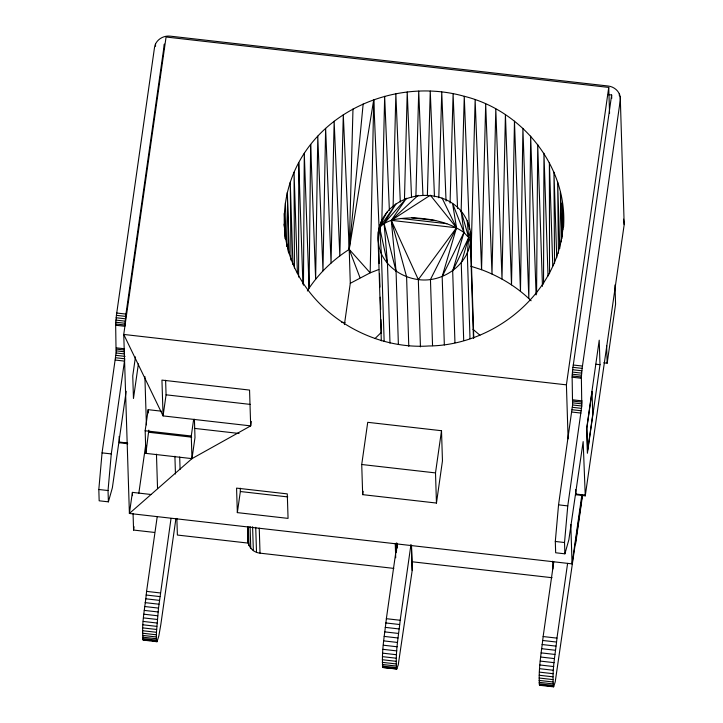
<?xml version="1.0" encoding="UTF-8"?>
<svg xmlns="http://www.w3.org/2000/svg" width="723" height="723" viewBox="0 0 723 723"><rect width="100%" height="100%" fill="white"/><g stroke="black" fill="none" stroke-linecap="round" stroke-linejoin="round"><path stroke-width="1.08" d="M298.599 277.063L298.744 162.558C329.534 105.115 402.675 78.78 464.265 96.304C522.123 110.492 567.528 166.254 563.569 226.742M543.524 284.049L543.958 153.24L548.025 275.987M303.461 285.178L304.284 153.285L309.083 288.179L307.374 290.998M126.173 391.306L112.354 487.835L108.396 501.843L99.168 500.795L98.816 489.489L102.06 452.869L116.087 352.978L115.644 323.967L116.412 315.336L154.55 47.23C155.644 40.009 163.163 35.3 170.176 36.15L608.233 86.028C614.017 86.697 619.322 91.044 620.262 96.936L624.184 224.636L585.259 495.851L575.888 494.731L575.68 489.552M164.51 48.54L164.365 44.067L125.938 314.071L124.862 326.281L115.635 325.233M536.574 293.836L537.704 144.419L542.476 286.335M585.259 495.851L583.154 441.581L568.847 539.819L564.889 553.827L555.662 552.77L555.309 541.464L558.554 504.844L572.58 404.961L572.128 377.207L572.625 369.724L611.64 94.993L608.278 94.614M564.889 553.827L564.527 542.521L567.772 505.901L581.798 406.01L581.364 376.999L582.132 368.369L620.262 100.262L620.262 96.936M143.452 639.837C140.786 626.019 145.296 606.742 146.579 591.387L157.189 516.864M175.924 518.545L160.804 624.681L158.843 635.897L156.999 641.735L156.358 638.734L156.466 632.291L158.509 608.088L171.026 518.445M581.409 501.608L555.219 681.861L553.637 686.841L539.53 685.277C538.183 669.082 541.419 652.67 543.136 636.547L553.773 561.807M553.637 686.841C551.541 671.324 555.499 654.062 556.963 638.12L567.6 563.389M350.284 283.308L349.218 249.39L373.737 99.738L370.176 272.842L350.284 283.308L344.41 324.618M381.825 221.419L384.654 96.313L389.372 210.212M411.504 545.413L412.191 570.483L398.246 664.88L396.647 669.046L382.81 667.465C381.301 651.324 384.699 634.812 386.362 618.689L397.008 543.868M396.647 669.046C395.138 652.896 398.536 636.394 400.19 620.271L410.98 544.446M393.086 207.103L395.852 93.728L400.307 202.079M404.446 200.009L407.23 91.993L411.541 197.46M471.044 256.096L475.147 99.72L481.563 269.706C499.936 276.593 517.144 286.932 531.116 300.777M352.978 108.992L349.218 249.39L360 277.704M415.906 196.005L418.725 91.116L422.946 195.544M427.374 195.535L430.257 91.116L434.478 196.728M438.798 197.759L441.744 91.984L446.046 201.03M450.068 203.1L453.104 93.719L457.569 208.441M461.12 211.92L464.265 96.304L469.354 229.083M108.396 501.843L108.034 490.537L111.279 453.917L124.69 359.557M302.919 284.076L298.744 162.558C288.097 182.268 283.136 204.862 284.428 227.221M363.154 103.976L349.218 249.39L370.176 272.842L378.834 269.498M284.401 226.1L284.32 223.85C286.281 296.529 358.87 350.7 428.73 345.983C498.698 345.422 566.913 285.838 563.136 213.258L563.515 226.715M135.454 356.9L132.752 375.888L133.466 398.5L138.4 363.877M151.143 494.505L132.399 492.372L129.399 513.466L572.056 563.868L581.888 494.812M251.315 421.446L250.682 425.883L191.984 458.626L145.874 453.375L145.16 430.763L148.17 409.67L161.337 411.17M154.541 532.444L133.583 530.058L134.062 526.706M138.843 493.158L145.684 445.07M145.874 453.375L148.811 430.131M165.612 380.271L166.073 394.812L163.073 415.906L250.682 425.883L249.552 390.077L161.943 380.099L163.073 415.906L123.741 334.442L166.073 37.009L608.739 87.42L609.561 113.375M568.115 438.897L566.407 384.853L123.741 334.442L129.399 513.466L191.984 458.626L191.27 436.014L193.647 419.367M191.984 458.626L194.993 437.532L194.415 419.232M237.343 512.616L236.566 488.115L287.284 493.89L288.061 518.391L237.343 512.616L240.343 491.523L240.235 488.179M393.827 568.395L260.027 553.158C252.137 552.517 246.073 544.464 248.305 536.719M361.726 464.5L367.727 422.313L441.509 430.718L442.458 460.867L436.457 503.054L362.675 494.649L361.726 464.5L435.499 472.905L436.457 503.054M362.675 494.649L363.154 491.324M435.499 472.905L441.509 430.718M566.407 384.853L608.739 87.42M600 364.672L587.392 453.276L586.615 428.775L599.222 340.181L600 364.672L595.897 364.211M581.735 499.376L582.214 496.014M575.635 543.813L582.639 494.613M603.804 362.81L607.166 363.19L615.58 304.13L614.975 284.943M473.782 338.102L470.42 231.55C460.262 176.737 372.815 187.203 378.228 243.244L381.31 340.831M381.337 221.401L378.21 232.146L378.5 241.121M444.338 344.979L442.178 276.557L456.511 227.781L452.58 203.479L463.958 232.517L468.712 237.587L470.438 242.648L473.448 337.984M454.948 342.729L452.679 270.944L463.958 232.517L461.175 211.279L468.712 237.587L467.311 253.384L470.004 338.635M119.756 442.259L119.394 442.747L119.15 436.448M576.258 494.243L575.888 494.731M452.679 270.944L468.712 237.587L470.42 231.55C474.577 260.144 445.522 283.452 418.319 279.584C402.756 277.56 388.287 268.251 381.392 253.945C375.065 239.919 379.439 224.157 387.392 211.749M442.178 276.557L463.958 232.517C448.884 221.834 429.95 218.436 411.812 217.831C400.723 218.373 387.709 218.68 379.629 227.447L381.392 253.945L384.148 341.437M442.06 198.003L456.511 227.781L430.456 279.503L432.544 345.684M398.373 344.211L396.068 271.306L391.297 220.361L406.471 198.229L384.094 223.425L387.474 263.515L389.986 343.154M420.443 346.886L418.319 279.584L456.511 227.781L430.33 195.21L391.297 220.361L406.588 276.792L408.784 346.335M375.011 338.563L381.482 332.219M418.319 279.584L391.297 220.361L418.192 195.282M382.81 667.465L396.963 668.865M411.812 217.831L435.68 220.551M400.75 218.454L446.868 223.696M391.297 220.361L456.511 227.781M341.672 322.241L344.998 322.621M116.719 313.023L125.938 314.071M573.212 365.007L582.431 366.055M116.412 315.336L125.63 316.385M572.905 367.32L582.132 368.369M116.132 317.749L125.359 318.798M572.625 369.724L581.852 370.782M115.906 320.09L125.124 321.148M572.399 372.074L581.617 373.122M115.734 322.214L124.962 323.262M572.236 374.198L581.455 375.246M115.644 323.967L124.871 325.016M572.137 375.951L581.364 376.999M572.128 377.207L581.355 378.265M116.349 347.844L124.546 348.775M572.842 399.828L582.069 400.876M116.34 349.11L124.537 350.04M572.833 401.084L582.06 402.142M116.249 350.854L124.446 351.794M572.743 402.838L581.961 403.886M116.087 352.978L124.284 353.909M572.58 404.961L581.798 406.01M115.852 355.327L125.079 356.376M572.345 407.311L581.572 408.359M115.572 357.74L124.799 358.789M572.065 409.715L581.292 410.772M115.264 360.045L124.492 361.102M571.766 412.029L580.985 413.077M166.073 394.812L250.357 404.41M194.37 428.377L239.042 433.457M145.16 430.763L191.27 436.014M148.875 432.282L191.694 437.162M119.322 442.06L127.519 443M575.815 494.044L585.043 495.092M124.88 442.838L126.932 443.072M119.394 442.747L127.745 443.75M102.06 452.869L111.279 453.917M558.554 504.844L567.772 505.901M240.343 491.523L287.754 496.918M98.816 489.489L108.034 490.537M555.309 541.464L564.527 542.521M248.866 543.181L177.388 535.047L176.864 518.418M411.866 561.744L552.074 577.713M146.579 591.387L160.416 592.959M386.362 618.689L400.19 620.271M543.136 636.547L556.963 638.12M146.082 595.02L159.919 596.592M542.593 640.461L556.43 642.033M385.775 622.946L399.611 624.518M145.594 598.78L159.422 600.361M542.069 644.527L555.906 646.1M385.205 627.365L399.042 628.938M145.124 602.63L158.952 604.211M541.563 648.685L555.4 650.257M384.672 631.875L398.5 633.447M144.672 606.516L158.509 608.088M541.093 652.869L554.93 654.442M384.166 636.403L398.002 637.984M144.257 610.393L158.093 611.965M540.659 657.017L554.487 658.599M383.705 640.876L397.542 642.449M143.877 614.198L157.704 615.779M540.262 661.084L554.089 662.657M143.534 617.903L157.361 619.475M383.307 645.205L397.135 646.778M539.909 664.988L553.746 666.561M143.226 621.446L157.063 623.027M382.964 649.326L396.791 650.899M539.62 668.694L553.457 670.266M142.982 624.799L156.81 626.371M382.684 653.158L396.511 654.74M539.385 672.128L553.222 673.7M142.774 627.898L156.611 629.471M382.476 656.647L396.303 658.228M539.213 675.255L553.041 676.827M142.63 630.718L156.466 632.291M382.34 659.728L396.168 661.31M539.105 678.02L552.932 679.593M142.539 633.221L156.376 634.803M382.277 662.349L396.114 663.931M539.06 680.388L552.887 681.961M142.503 635.381L156.34 636.954M142.53 637.162L156.358 638.734M382.304 664.464L396.132 666.046M539.078 682.322L552.914 683.895M142.603 638.545L156.439 640.126M382.395 666.037L396.231 667.618M539.159 683.795L552.996 685.368M142.738 639.512L156.575 641.093M542.259 684.988L544.383 685.232M548.64 685.72L550.772 685.955M539.313 684.78L553.149 686.362M146.642 640.198L149.842 640.56M153.032 640.921L157.289 641.409M382.566 667.049L396.403 668.621M142.928 640.054L156.999 641.735M470.781 266.218L481.563 269.706L485.684 103.958L491.992 273.99L495.797 108.974L501.997 279.042L505.413 114.731L511.513 284.826L514.469 121.211L520.47 291.315L522.91 128.351L528.811 298.454L530.673 136.105L536.095 294.93M473.014 329.327L479.918 335.219M623.551 219.168L624.184 224.636M396.068 271.306L384.094 223.425L395.969 203.85L379.629 227.447L387.474 263.515M467.257 220.849L468.712 237.587L461.256 263.036L463.696 340.434M285.477 239.241L284.383 213.303L285.052 234.641M373.737 99.738L379.214 231.568M284.519 229.489L284.708 235.138L284.501 229.471M559.774 248.522L557.65 182.133L558.454 253.113M556.737 257.713L553.963 172.164L554.532 263.633M552.779 266.091L549.39 162.512L549.534 273.818M297.433 273.583L294.053 172.21L294.442 267.953M292.923 264.51L290.248 182.178L291.017 260.126M289.327 253.99L287.356 192.399L288.305 251.956M619.313 93.728L619.385 95.969M611.64 94.993L611.748 98.355M606.615 345.458L607.166 363.19M563 226.362L562.25 202.747L562.856 229.697M562.06 234.306L562.133 236.548M561.879 238.473L560.415 192.354L561.247 241.834M570.809 524.464L572.056 563.868M552.67 561.211L552.914 568.974M411.405 545.476L412.191 570.483M397.198 543.28L397.307 547.103M397.072 543.841L397.216 548.188M396.773 543.362L396.909 547.709M396.34 542.964L396.584 550.583M395.852 543.777L396.123 552.48M395.264 543.642L395.707 557.776M378.816 251.215L379.204 263.552M379.521 273.646L379.946 287.103M380.271 297.198L380.66 309.543M380.976 319.638L381.401 333.095M285.395 202.802L286.778 246.525M259.241 528.152L260.027 553.158M255.716 527.311L256.511 552.318M252.598 526.76L253.348 550.673M250.086 526.588L250.773 548.332M248.369 526.986L248.947 545.467M247.718 530.23L247.998 538.924M247.519 527.031L247.998 542.25M179.693 456.981L180.09 469.363M174.903 456.24L175.463 474.017M155.481 44.013L155.553 46.254M156.457 454.143L157.551 488.594M148.17 409.67L148.269 412.905M144.88 376.466L146.407 424.862M132.399 492.372L132.499 495.698M133.059 513.429L133.583 530.058M310.646 144.455L309.083 288.179C319.593 272.634 333.411 259.467 349.218 249.39L343.289 114.767L339.828 255.861L334.153 121.238L331.053 263.027L325.63 128.378L322.973 270.845L317.777 136.141L315.635 279.25L310.646 144.455M592.047 391.749L586.94 427.609L587.654 450.221L592.761 414.36L592.047 391.749M563.19 227.185L563.072 223.796L563.181 227.167M285.35 238.852L285.205 234.351L285.332 238.834"/></g></svg>
